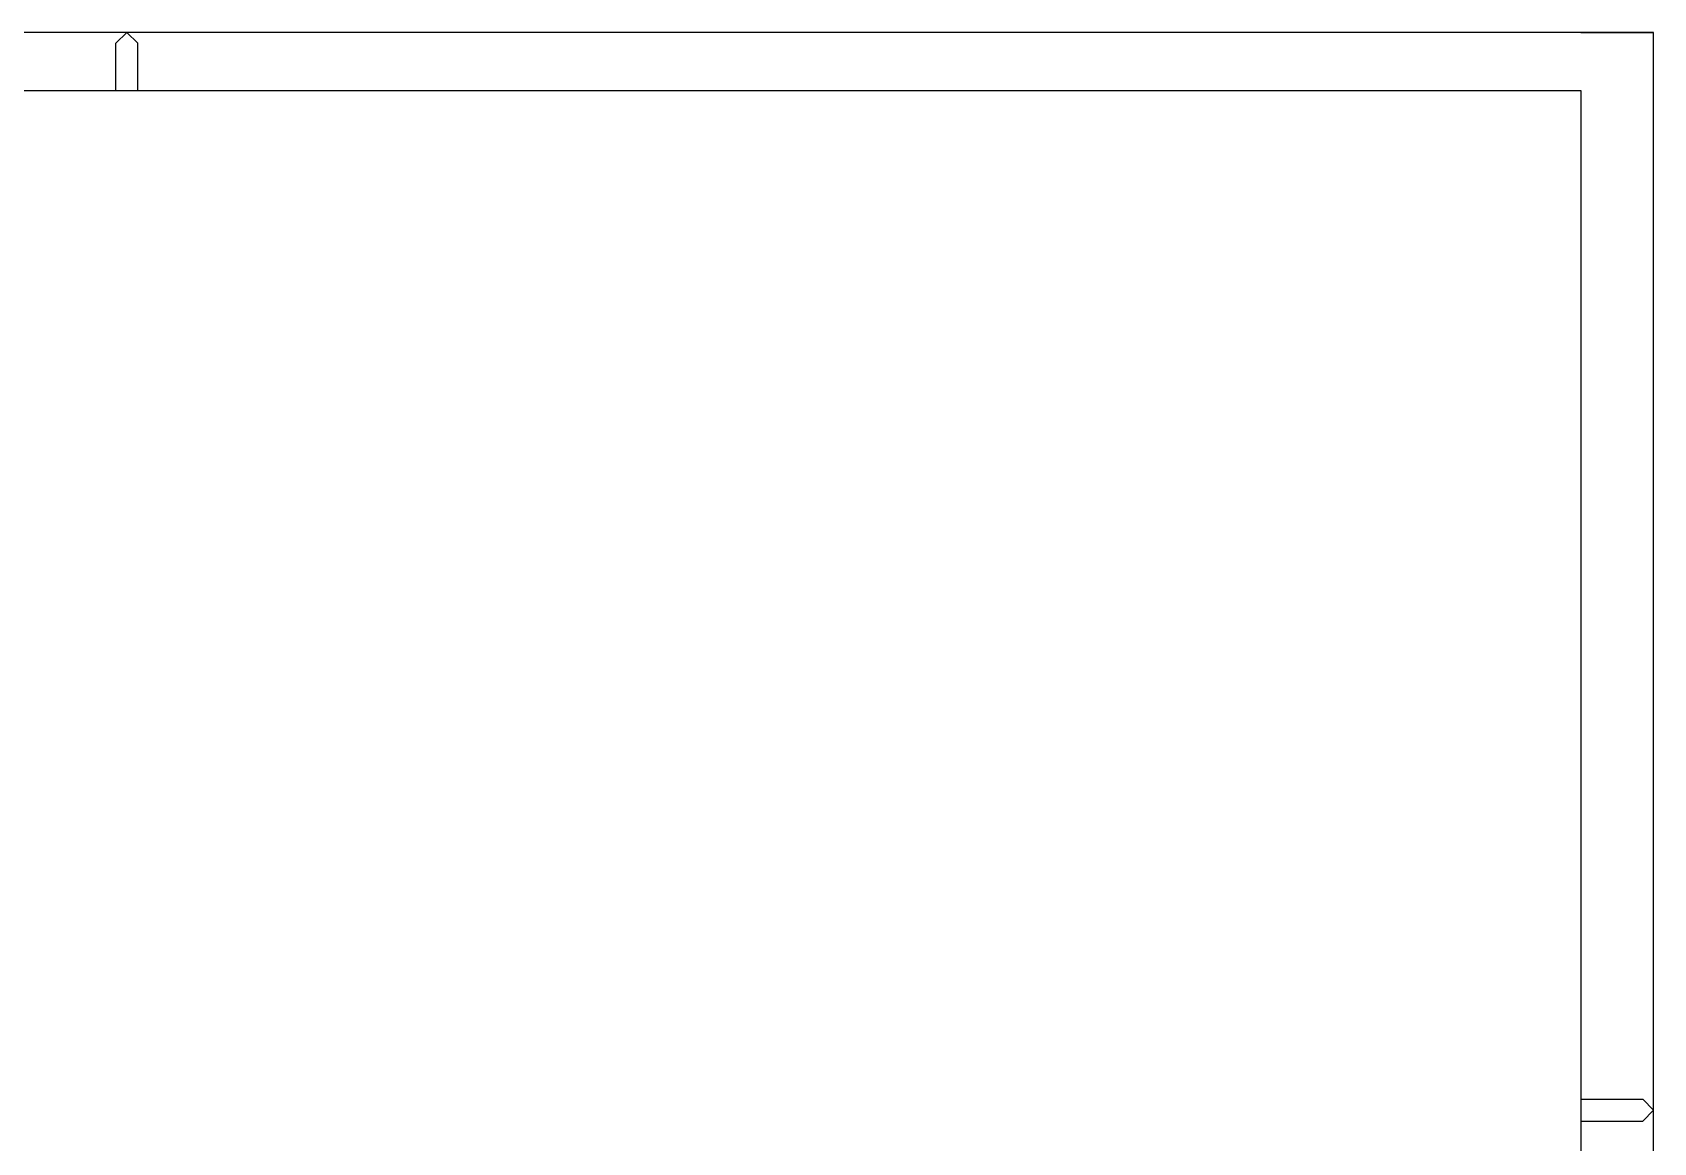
# Model space of a CAD drawing. Extents: x -20 to 821, y -16 to 578.
# Drawn here: x 374.5 to 821, y 272.1 to 578 of the extents above; entities that cross this region are included whole.
import ezdxf

# ---------------------------------------------------------------- set-up
doc = ezdxf.new("R2010")
doc.units = 0
doc.layers.add('G-Border', color=7, linetype='Continuous')
doc.layers.add('G-Plot Border', color=7, linetype='Continuous')

msp = doc.modelspace()

# ---------------------------------------------------------------- linework, layer by layer
at = {"layer": 'G-Border'}
for p, q in [((397.5, 575), (400.5, 578)), ((400.5, 578), (403.5, 575)), ((397.5, 562), (397.5, 575)), ((403.5, 562), (403.5, 575)), ((0, 562), (801, 562)), ((801, 562), (801, 0)), ((801, 284), (818, 284)), ((818, 284), (821, 281)), ((801, 278), (818, 278)), ((821, 281), (818, 278))]:
    msp.add_line(p, q, dxfattribs=at)
for points in [[(801, 578), (821, 578)], [(821, 562.02), (821, 578)]]:
    msp.add_lwpolyline(points, dxfattribs=at)
at = {"layer": 'G-Plot Border'}
msp.add_lwpolyline([(-20, -16), (821, -16), (821, 578), (-20, 578)], close=True, dxfattribs=at)

doc.saveas('drawing.dxf')
